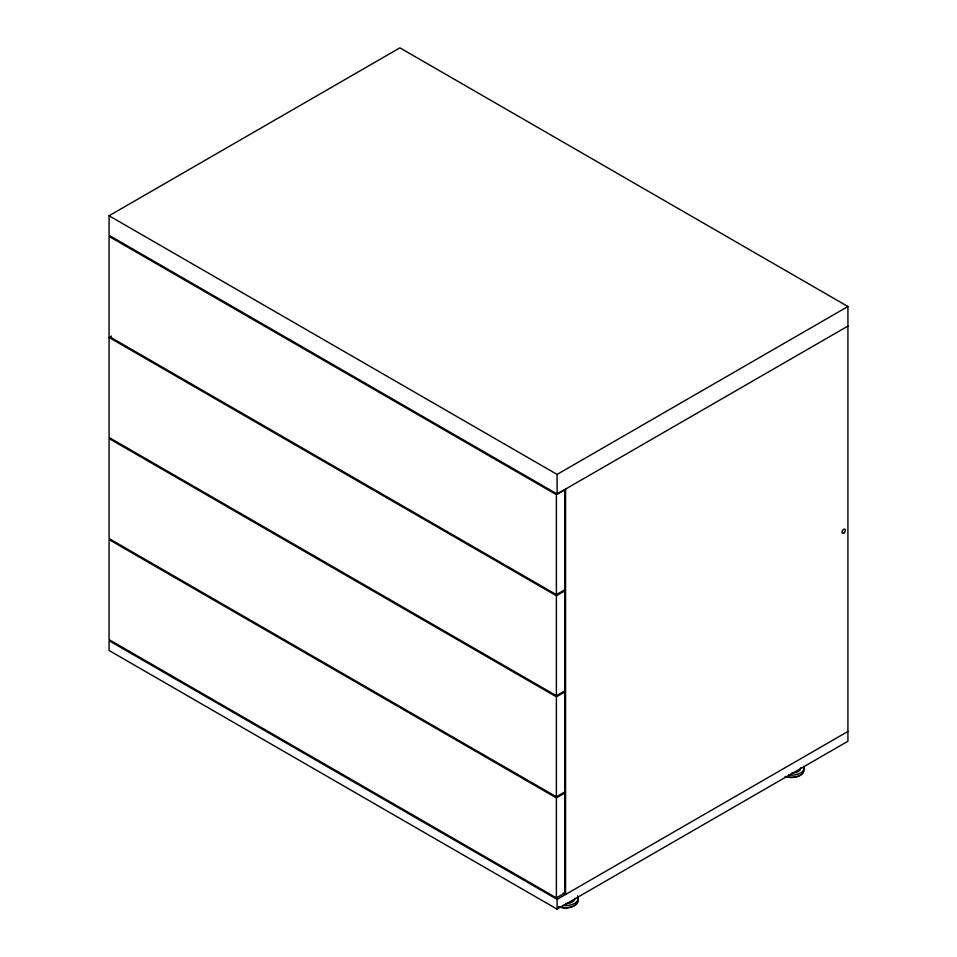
<?xml version="1.0" encoding="UTF-8"?>
<svg xmlns="http://www.w3.org/2000/svg" width="957" height="957" viewBox="0 0 957 957"><rect width="100%" height="100%" fill="white"/><g stroke="black" fill="none" stroke-linecap="round" stroke-linejoin="round"><path stroke-width="1.44" d="M847.926 326.074L557.094 493.979L109.074 235.326L109.074 215.756L399.906 47.85L847.926 306.515L847.926 741.244L557.094 909.15L109.074 650.485L109.074 640.712L557.094 899.365L847.926 731.459M109.074 337.486L556.388 595.733L564.857 590.852L564.857 690.834L556.388 695.727L109.074 437.469L109.074 337.486L111.491 336.086M109.074 215.756L557.094 474.421L847.926 306.515M556.388 494.661L564.857 489.769L564.857 589.763L556.388 594.656L109.074 336.397L109.074 236.415L556.388 494.661L556.388 594.656M556.388 696.816L564.857 691.923L564.857 791.906L556.388 796.798L109.074 538.552L109.074 438.557L556.388 696.816L556.388 796.798M556.388 797.887L564.857 792.994L564.857 892.989L556.388 897.869L109.074 639.623L109.074 539.64L556.388 797.887L556.388 897.869M563.147 893.084L565.563 894.472L565.563 489.099M557.094 474.421L557.094 493.979M557.094 899.365L557.094 909.15M556.388 595.733L556.388 695.727M577.502 898.049A12.656 7.309 0 0 1 573.446 906.171A12.656 7.309 0 0 1 558.828 906.638M577.466 901.769A11.986 6.914 0 0 1 559.187 906.853M577.502 895.872A12.656 7.309 0 0 1 575.001 903.145A12.656 7.309 0 0 1 562.752 905.406M574.882 898.288A9.319 5.383 0 0 1 565.563 903.659M803.39 767.622A12.656 7.309 0 0 1 799.885 775.481A12.656 7.309 0 0 1 785.96 776.617M803.138 772.12A11.986 6.914 0 0 1 785.075 776.438M803.784 766.246A12.656 7.309 0 0 1 788.64 774.991M800.77 767.861A9.319 5.383 0 0 1 791.451 773.244M844.122 532.798A2.333 1.34 -60 0 0 844.852 529.197A2.333 1.34 -60 0 0 842.1 531.637A2.333 1.34 -60 0 0 844.122 532.798"/></g></svg>
